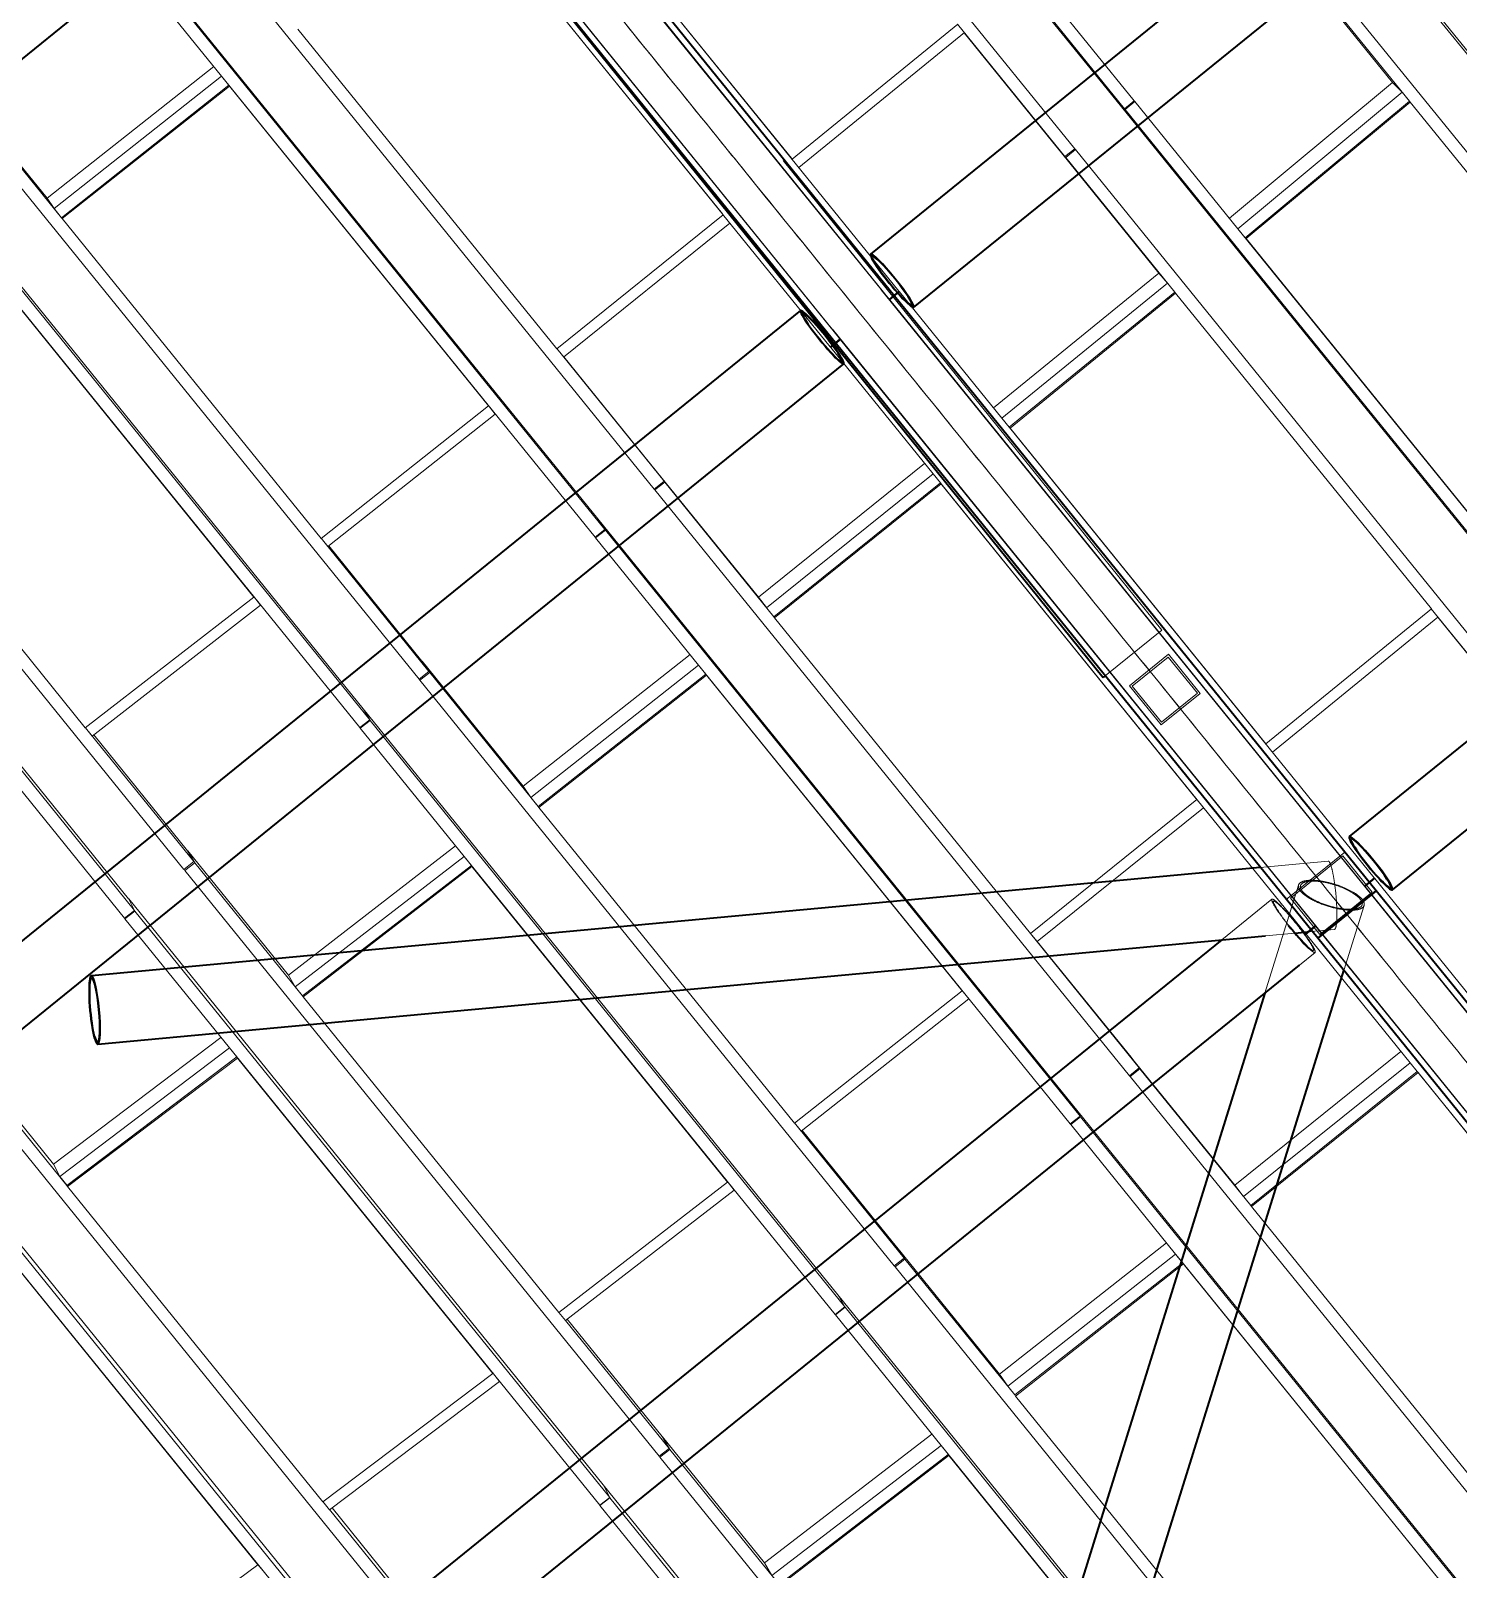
# Model space of a CAD drawing. Header units: millimetres. Extents: x 834681283 to 835686922, y 817551134 to 819407044.
# Drawn here: x 835587743 to 835593421, y 818137612 to 818143734 of the extents above; entities that cross this region are included whole.
import ezdxf

# ---------------------------------------------------------------- set-up
doc = ezdxf.new("R2010")
doc.units = ezdxf.units.MM
doc.header["$LTSCALE"] = 1200
doc.header["$MEASUREMENT"] = 0
for name, pattern in [('P01-MAGP-P-RF$0$P01_MS_01_N1-FloorPlan-PART2OFUPPERROOFSETTINGOUT$0$BH DASHED2', [3, 2, -1]), ('P01-MAGP-P-RF$0$P01_MS_01_N1-FloorPlan-PART2OFUPPERROOFSETTINGOUT$0$BH DASHED3', [2, 1, -1]), ('P01-MAGP-P-RF$0$PHANTOM', [2.5, 1.25, -0.25, 0.25, -0.25, 0.25, -0.25])]:
    doc.linetypes.add(name, pattern=pattern)
for name, color, linetype, lineweight in [('P01-MAGP-P-RF$0$MMH053__', 253, 'P01-MAGP-P-RF$0$PHANTOM', 40), ('P01-MAGP-P-RF$0$P01_MS_01_N1-FloorPlan-PART2OFUPPERROOFSETTINGOUT$0$S-BEAM', 253, 'Continuous', 35), ('P01-MAGP-P-RF$0$P01_MS_01_N1-FloorPlan-PART2OFUPPERROOFSETTINGOUT$0$S-BEAM-HIDN', 253, 'P01-MAGP-P-RF$0$P01_MS_01_N1-FloorPlan-PART2OFUPPERROOFSETTINGOUT$0$BH DASHED2', 18), ('P01-MAGP-P-RF$0$P01_MS_01_N1-FloorPlan-PART2OFUPPERROOFSETTINGOUT$0$S-COLS-HIDN', 253, 'P01-MAGP-P-RF$0$P01_MS_01_N1-FloorPlan-PART2OFUPPERROOFSETTINGOUT$0$BH DASHED3', 18), ('P01-MAGP-P-RF$0$ROOF MESH HALF TONE$0$A-GLAZ', 253, 'Continuous', 9), ('P01-MAGP-P-RF$0$ROOF MESH HALF TONE$0$A-MASS', 253, 'Continuous', 9)]:
    doc.layers.add(name, color=color, linetype=linetype, lineweight=lineweight)

# ---------------------------------------------------------------- blocks, each defined once
blk = doc.blocks.new('P01-MAGP-P-RF$0$P01_MS_01_N1-FloorPlan-PART2OFUPPERROOFSETTINGOUT$0$Circular Hollow Sections - CHS273x10_PSB97-8451182-PART 2 OF  UPPER ROOF SETTING OUT')
at = {"layer": 'P01-MAGP-P-RF$0$P01_MS_01_N1-FloorPlan-PART2OFUPPERROOFSETTINGOUT$0$S-BEAM'}
for p, q in [((68874.4, 29559.1), (61813.9, 24615.3)), ((61970.4, 24391.7), (69030.9, 29335.5))]:
    blk.add_line(p, q, dxfattribs=at)
for centre, major_axis, start_param, end_param in [((68952.6, 29447.3), (-78.3, 111.8), 3.141593, 6.283185), ((61892.1, 24503.5), (-78.3, 111.8), 0, 3.141593), ((61892.1, 24503.5), (-78.3, 111.8), 3.141593, 6.283185), ((61892.1, 24503.5), (-72.6, 103.6), 0, 3.141593), ((61892.1, 24503.5), (-72.6, 103.6), 3.141593, 6.283185)]:
    blk.add_ellipse(centre, major_axis=major_axis, ratio=0.113157, start_param=start_param, end_param=end_param, dxfattribs=at)
blk = doc.blocks.new('P01-MAGP-P-RF$0$P01_MS_01_N1-FloorPlan-PART2OFUPPERROOFSETTINGOUT$0$Circular Hollow Sections - CHS273x10_PSB97-8449453-PART 2 OF  UPPER ROOF SETTING OUT')
at = {"layer": 'P01-MAGP-P-RF$0$P01_MS_01_N1-FloorPlan-PART2OFUPPERROOFSETTINGOUT$0$S-BEAM'}
for p, q in [((59782.6, 26855.3), (52697.4, 21894.2)), ((52854, 21670.6), (59939.2, 26631.7))]:
    blk.add_line(p, q, dxfattribs=at)
for centre, major_axis, start_param, end_param in [((59860.9, 26743.5), (-78.3, 111.8), 0, 3.141593), ((59860.9, 26743.5), (-78.3, 111.8), 3.141593, 6.283185), ((59860.9, 26743.5), (-72.6, 103.6), 0, 3.141593), ((59860.9, 26743.5), (-72.6, 103.6), 3.141593, 6.283185), ((52775.7, 21782.4), (-78.3, 111.8), 0, 3.141593)]:
    blk.add_ellipse(centre, major_axis=major_axis, ratio=0.101145, start_param=start_param, end_param=end_param, dxfattribs=at)
blk = doc.blocks.new('P01-MAGP-P-RF$0$P01_MS_01_N1-FloorPlan-PART2OFUPPERROOFSETTINGOUT$0$Circular Hollow Sections - CHS273x10_PSB97-8451123-PART 2 OF  UPPER ROOF SETTING OUT')
at = {"layer": 'P01-MAGP-P-RF$0$P01_MS_01_N1-FloorPlan-PART2OFUPPERROOFSETTINGOUT$0$S-BEAM'}
for p, q in [((67154.1, 32016.9), (60075.6, 27060.5)), ((60232.2, 26836.8), (67310.7, 31793.2))]:
    blk.add_line(p, q, dxfattribs=at)
for centre, major_axis, start_param, end_param in [((67232.4, 31905.1), (-78.3, 111.8), 3.141593, 6.283185), ((60153.9, 26948.7), (-78.3, 111.8), 0, 3.141593), ((60153.9, 26948.7), (-78.3, 111.8), 3.141593, 6.283185), ((60153.9, 26948.7), (-72.6, 103.6), 0, 3.141593), ((60153.9, 26948.7), (-72.6, 103.6), 3.141593, 6.283185)]:
    blk.add_ellipse(centre, major_axis=major_axis, ratio=0.106884, start_param=start_param, end_param=end_param, dxfattribs=at)
blk = doc.blocks.new('P01-MAGP-P-RF$0$P01_MS_01_N1-FloorPlan-PART2OFUPPERROOFSETTINGOUT$0$Circular Hollow Sections - CHS273x10_PSB97-8466431-PART 2 OF  UPPER ROOF SETTING OUT')
at = {"layer": 'P01-MAGP-P-RF$0$P01_MS_01_N1-FloorPlan-PART2OFUPPERROOFSETTINGOUT$0$S-BEAM'}
for p, q in [((58050.7, 29305), (51203.6, 24510.6)), ((51217.7, 24187.2), (58207.3, 29081.3)), ((51054, 24405.8), (50957.2, 24338))]:
    blk.add_line(p, q, dxfattribs=at)
for major_axis, start_param, end_param in [((-78.3, 111.8), 0, 3.141593), ((-78.3, 111.8), 3.141593, 6.283185), ((-72.6, 103.6), 0, 3.141593), ((-72.6, 103.6), 3.141593, 6.283185)]:
    blk.add_ellipse((58129, 29193.2), major_axis=major_axis, ratio=0.094574, start_param=start_param, end_param=end_param, dxfattribs=at)
at = {"layer": 'P01-MAGP-P-RF$0$P01_MS_01_N1-FloorPlan-PART2OFUPPERROOFSETTINGOUT$0$S-BEAM-HIDN'}
for p, q in [((51203.6, 24510.6), (51054, 24405.8)), ((50957.2, 24338), (50834.5, 24252.1)), ((50991.1, 24028.5), (51217.7, 24187.2))]:
    blk.add_line(p, q, dxfattribs=at)
blk.add_ellipse((50912.8, 24140.3), major_axis=(-78.3, 111.8), ratio=0.094574, start_param=0, end_param=3.141593, dxfattribs=at)
blk = doc.blocks.new('P01-MAGP-P-RF$0$P01_MS_01_N1-FloorPlan-PART2OFUPPERROOFSETTINGOUT$0$Circular Hollow Sections - CHS273x10_PSB97-8449452-PART 2 OF  UPPER ROOF SETTING OUT')
at = {"layer": 'P01-MAGP-P-RF$0$P01_MS_01_N1-FloorPlan-PART2OFUPPERROOFSETTINGOUT$0$S-BEAM'}
for p, q in [((61278.9, 24240.7), (54430.4, 19445.3)), ((54587, 19221.7), (61580.8, 24118.8))]:
    blk.add_line(p, q, dxfattribs=at)
for centre, major_axis, start_param, end_param in [((61567.8, 24276.4), (-78.3, 111.8), 1.457378, 2.472584), ((61567.8, 24276.4), (-72.6, 103.6), 1.523943, 2.429928), ((54508.7, 19333.5), (-78.3, 111.8), 0, 3.141593)]:
    blk.add_ellipse(centre, major_axis=major_axis, ratio=0.107703, start_param=start_param, end_param=end_param, dxfattribs=at)
at = {"layer": 'P01-MAGP-P-RF$0$P01_MS_01_N1-FloorPlan-PART2OFUPPERROOFSETTINGOUT$0$S-BEAM-HIDN'}
for p, q in [((61489.5, 24388.2), (61278.9, 24240.7)), ((61580.8, 24118.8), (61646.1, 24164.5))]:
    blk.add_line(p, q, dxfattribs=at)
for major_axis, start_param, end_param in [((-78.3, 111.8), 0, 1.457014), ((-72.6, 103.6), 0, 1.52355), ((-78.3, 111.8), 3.141593, 6.283185), ((-72.6, 103.6), 3.141593, 6.283185), ((-72.6, 103.6), 2.430321, 3.141593), ((-78.3, 111.8), 2.472948, 3.141593)]:
    blk.add_ellipse((61567.8, 24276.4), major_axis=major_axis, ratio=0.107703, start_param=start_param, end_param=end_param, dxfattribs=at)
blk = doc.blocks.new('P01-MAGP-P-RF$0$P01_MS_01_N1-FloorPlan-PART2OFUPPERROOFSETTINGOUT$0$Circular Hollow Sections - CHS273x10_PSB97-8467866-PART 2 OF  UPPER ROOF SETTING OUT')
at = {"layer": 'P01-MAGP-P-RF$0$P01_MS_01_N1-FloorPlan-PART2OFUPPERROOFSETTINGOUT$0$S-BEAM'}
for p, q in [((63246, 21955.8), (56140.7, 16980.6)), ((56297.2, 16756.9), (63402.6, 21732.1))]:
    blk.add_line(p, q, dxfattribs=at)
blk.add_ellipse((56219, 16868.7), major_axis=(-78.3, 111.8), ratio=0.116153, start_param=0, end_param=3.141593, dxfattribs=at)
at = {"layer": 'P01-MAGP-P-RF$0$P01_MS_01_N1-FloorPlan-PART2OFUPPERROOFSETTINGOUT$0$S-BEAM-HIDN'}
for p, q in [((63368.7, 22041.7), (63246.1, 21955.8)), ((63402.6, 21732.2), (63525.3, 21818.1))]:
    blk.add_line(p, q, dxfattribs=at)
for major_axis, start_param, end_param in [((-78.3, 111.8), 0, 3.141593), ((-78.3, 111.8), 3.141593, 6.283185), ((-72.6, 103.6), 0, 3.141593), ((-72.6, 103.6), 3.141593, 6.283185)]:
    blk.add_ellipse((63447, 21929.9), major_axis=major_axis, ratio=0.116153, start_param=start_param, end_param=end_param, dxfattribs=at)
blk = doc.blocks.new('P01-MAGP-P-RF$0$P01_MS_01_N1-FloorPlan-PART2OFUPPERROOFSETTINGOUT$0$Circular Hollow Sections - CHS273x8_PSB100-8475782-PART 2 OF  UPPER ROOF SETTING OUT')
at = {"layer": 'P01-MAGP-P-RF$0$P01_MS_01_N1-FloorPlan-PART2OFUPPERROOFSETTINGOUT$0$S-BEAM'}
for p, q in [((60060, 19739.9), (61755, 24085.1)), ((61435.4, 24017.1), (59805.7, 19839.1))]:
    blk.add_line(p, q, dxfattribs=at)
blk.add_ellipse((59932.9, 19789.5), major_axis=(-127.2, 49.6), ratio=0.335518, start_param=0, end_param=3.141593, dxfattribs=at)
at = {"layer": 'P01-MAGP-P-RF$0$P01_MS_01_N1-FloorPlan-PART2OFUPPERROOFSETTINGOUT$0$S-BEAM-HIDN'}
for p, q in [((61599.3, 24437), (61435.5, 24017.1)), ((61755, 24085.2), (61853.6, 24337.8))]:
    blk.add_line(p, q, dxfattribs=at)
for major_axis, start_param, end_param in [((-127.2, 49.6), 0, 3.141593), ((-119.7, 46.7), 0, 3.141593), ((-127.2, 49.6), 3.141593, 6.283185), ((-119.7, 46.7), 3.141593, 6.283185)]:
    blk.add_ellipse((61726.4, 24387.4), major_axis=major_axis, ratio=0.335518, start_param=start_param, end_param=end_param, dxfattribs=at)
blk = doc.blocks.new('P01-MAGP-P-RF$0$P01_MS_01_N1-FloorPlan-PART2OFUPPERROOFSETTINGOUT$0$Circular Hollow Sections - CHS273x8_PSB100-8475689-PART 2 OF  UPPER ROOF SETTING OUT')
at = {"layer": 'P01-MAGP-P-RF$0$P01_MS_01_N1-FloorPlan-PART2OFUPPERROOFSETTINGOUT$0$S-BEAM'}
for p, q in [((61452.1, 24517.7), (56784, 24411)), ((56790.3, 24138), (61453.8, 24244.7)), ((61572, 24247.4), (61619.8, 24248.5))]:
    blk.add_line(p, q, dxfattribs=at)
for major_axis, start_param, end_param in [((-3.1, 136.5), 0, 3.141593), ((-2.9, 128.5), 0, 3.141593), ((-3.1, 136.5), 3.141593, 6.283185), ((-2.9, 128.5), 3.141593, 6.283185)]:
    blk.add_ellipse((56787.1, 24274.5), major_axis=major_axis, ratio=0.134664, start_param=start_param, end_param=end_param, dxfattribs=at)
at = {"layer": 'P01-MAGP-P-RF$0$P01_MS_01_N1-FloorPlan-PART2OFUPPERROOFSETTINGOUT$0$S-BEAM-HIDN'}
for p, q in [((61723.3, 24523.9), (61452.2, 24517.7)), ((61453.8, 24244.7), (61571.9, 24247.4)), ((61619.9, 24248.5), (61729.5, 24251))]:
    blk.add_line(p, q, dxfattribs=at)
blk.add_ellipse((61726.4, 24387.5), major_axis=(-3.1, 136.5), ratio=0.134664, start_param=3.141593, end_param=6.283185, dxfattribs=at)
blk = doc.blocks.new('P01-MAGP-P-RF$0$ROOF MESH HALF TONE')
at = {"layer": 'P01-MAGP-P-RF$0$ROOF MESH HALF TONE$0$A-GLAZ', "lineweight": 5}
for p, q in [((59370.7, 30062.3), (61091.5, 27604.9)), ((61124.1, 27566.5), (59403, 30024.6)), ((60915.4, 27421.9), (59194.8, 29879.1)), ((61164.7, 27595.7), (59810.7, 29529.4)), ((58387.9, 29373.3), (60108.1, 26916.6)), ((60137.5, 26876.6), (58416.7, 29334.2)), ((59903.4, 26773.1), (58183.1, 29229.9)), ((58210.1, 29189.6), (59930.9, 26732)), ((60178.4, 26905.4), (58849.5, 28803.2)), ((58849.5, 28803.2), (59788.3, 27462.6)), ((59790.8, 27459.1), (58851.6, 28800.5)), ((57431.9, 28644.8), (59152.5, 26187.4)), ((58561, 28601.3), (59499.7, 27260.6)), ((59499.7, 27260.6), (58561, 28601.3)), ((58562.9, 28598.4), (59502.1, 27257.1)), ((58920.3, 26084.6), (57199.6, 28542)), ((57183, 28470.8), (57549.9, 27946.8)), ((57224.3, 28499), (58945.3, 26041)), ((62075.1, 28293.4), (63795.9, 25835.9)), ((63834.9, 25795.9), (62113.2, 28254.5)), ((58804.5, 26771.4), (57865.3, 28112.7)), ((62195.2, 27596.8), (61828.4, 28120.6)), ((63624, 25652), (61903.8, 28108.7)), ((62256.5, 27517.9), (61863.3, 28079.5)), ((56462.7, 28026), (56823.9, 27510.3)), ((56487.4, 27983), (56875.4, 27428.9)), ((57521.5, 27987.3), (56823.9, 27510.3)), ((56446.2, 27954.8), (58166.6, 25497.8)), ((56848.6, 27467.3), (57549.9, 27946.9)), ((57576.8, 27908.5), (57549.9, 27946.9)), ((57549.9, 27946.8), (58904.1, 26012.8)), ((60485.6, 27948.7), (59790.8, 27459.1)), ((60874.5, 27393.1), (60485.2, 27949)), ((56875.4, 27429), (57576.8, 27908.5)), ((57576.7, 27908.5), (56875.4, 27428.9)), ((56877.5, 27425.2), (57578.8, 27904.8)), ((57577, 27908.1), (57578.8, 27904.8)), ((57578.8, 27904.8), (58518, 26563.6)), ((59815.1, 27424.2), (60510, 27913.8)), ((60845.3, 27432.9), (60509, 27913.1)), ((57936.9, 25395.9), (56216.3, 27853.4)), ((56238.2, 27808.3), (57959.5, 25349.8)), ((61091.5, 27604.9), (62812.2, 25147.4)), ((61091.9, 27604.3), (61124.1, 27566.5)), ((61126.3, 27563.8), (61109.3, 27583.8)), ((61124.1, 27566.5), (61164.7, 27595.7)), ((61166.9, 27593.1), (61126.3, 27563.8)), ((62847.6, 25105.7), (61126.3, 27563.8)), ((61164.7, 27595.6), (61166.9, 27593.1)), ((61540.8, 27059.1), (61166.9, 27593.1)), ((62195.2, 27596.8), (61510, 27103.1)), ((61540.7, 27059), (62230, 27555.6)), ((62230, 27555.6), (62195.2, 27596.8)), ((62256.5, 27517.8), (62230, 27555.6)), ((56823.9, 27510.3), (56848.6, 27467.3)), ((62256.5, 27517.9), (61567.2, 27021.2)), ((61567.2, 27021.2), (62256.5, 27517.8)), ((61570.2, 27017.7), (62259.5, 27514.3)), ((62256.5, 27517.9), (62259.5, 27514.3)), ((62259.5, 27514.3), (63186.5, 26190.5)), ((56848.6, 27467.3), (56875.4, 27429)), ((56877.5, 27425.2), (56875.4, 27428.9)), ((59789.5, 27460.8), (59789.5, 27460.9)), ((60845.3, 27432.9), (60873.3, 27394.7)), ((61214.8, 26905.2), (60845.7, 27432.3)), ((57816.5, 26084.2), (56877.5, 27425.2)), ((60874.5, 27393.1), (60915.4, 27421.9)), ((60877.1, 27389.5), (60874.5, 27393.1)), ((60918, 27418.3), (60877.1, 27389.5)), ((61273, 26824.1), (60877.1, 27389.5)), ((60915.4, 27421.9), (60918, 27418.3)), ((62638.6, 24961), (60918, 27418.3)), ((55460.8, 27264.8), (57180.8, 24808.4)), ((56566, 27253), (57918.1, 25322)), ((59502.1, 27257.1), (58804.5, 26771.4)), ((59499.7, 27260.6), (59500.8, 27258.9)), ((59500.2, 27259.9), (59889.9, 26703.4)), ((56594.7, 27210.8), (57533.6, 25870)), ((58829, 26736.6), (59526.5, 27222.3)), ((56953.2, 24707.1), (55232.7, 27164.6)), ((55251.8, 27117.5), (56973.5, 24658.2)), ((61540.7, 27059), (61567.2, 27021.2)), ((62888.1, 25134.9), (61540.8, 27059.1)), ((61570.2, 27017.7), (61567.6, 27020.9)), ((62497.4, 25693.6), (61570.2, 27017.7)), ((60108.3, 26916.4), (60136.3, 26878.2)), ((60108.7, 26915.8), (61828.9, 24459.1)), ((60137.5, 26876.6), (60178.4, 26905.4)), ((60139.9, 26873.4), (60137.5, 26876.6)), ((60180.7, 26902.2), (60139.9, 26873.4)), ((60178.4, 26905.4), (60180.7, 26902.2)), ((60551.8, 26372.2), (60180.7, 26902.2)), ((61214.8, 26905.2), (60521.1, 26416.1)), ((61245.9, 26862.7), (61214.8, 26905.2)), ((61860.7, 24415.7), (60139.9, 26873.4)), ((60551.8, 26372.2), (61246.5, 26861.9)), ((60578.3, 26334.4), (61273, 26824.1)), ((61273, 26824.1), (60578.3, 26334.4)), ((60581, 26330.7), (61275.7, 26820.4)), ((61273, 26824.1), (61275.7, 26820.4)), ((61275.7, 26820.4), (62203, 25496.2)), ((58804.3, 26771.9), (59193.5, 26216)), ((59929.7, 26733.8), (59903.4, 26773)), ((61624.1, 24315.7), (59903.9, 26772.4)), ((56828.5, 25397.4), (55890, 26737.7)), ((58829.8, 26737.2), (59166, 26257.1)), ((59889.9, 26703.4), (59930.9, 26732)), ((59892.2, 26700.1), (59889.9, 26703.4)), ((59933.2, 26728.6), (59892.2, 26700.1)), ((59892.2, 26700.1), (60263.1, 26170.3)), ((59931, 26732), (59933.2, 26728.6)), ((59933.2, 26728.6), (61654, 24271.1)), ((55582.2, 26558.7), (56931.9, 24630.8)), ((58518, 26563.6), (57816.5, 26084.2)), ((57841.1, 26049.6), (58542.6, 26528.9)), ((58516.1, 26566.8), (58517.7, 26564)), ((58542.6, 26528.9), (58516.2, 26566.7)), ((60551.8, 26372.2), (60578.3, 26334.4)), ((60581, 26330.7), (60578.3, 26334.4)), ((61901.6, 24444.5), (60578.8, 26333.7)), ((60578.8, 26333.7), (61505.6, 25010)), ((61508.3, 25006.3), (60581, 26330.7)), ((59152.5, 26187.4), (59193.5, 26216)), ((59196, 26212.4), (59154.9, 26183.9)), ((59192.3, 26217.8), (59166, 26257.1)), ((59166.5, 26256.4), (59535.6, 25729.3)), ((59193.6, 26216), (59196, 26212.4)), ((59196, 26212.4), (59592, 25646.9)), ((60232.4, 26214.2), (59535.6, 25729.3)), ((59154.9, 26183.9), (59152.6, 26187.4)), ((59154.9, 26183.9), (60875.6, 23726.5)), ((59565.5, 25684.8), (60263.2, 26170.3)), ((60289.6, 26132.4), (60263.2, 26170.3)), ((57816.7, 26084.4), (57841.1, 26049.6)), ((57816.8, 26084.5), (58207.8, 25526)), ((60641, 23627.1), (58920.3, 26084.6)), ((58945.1, 26041.5), (58920.6, 26084.1)), ((59592, 25646.9), (60289.6, 26132.4)), ((60289.6, 26132.4), (59592, 25646.9)), ((59594.5, 25643.1), (60292.2, 26128.6)), ((60289.6, 26132.4), (60292.2, 26128.6)), ((60290.2, 26131.7), (61613, 24242.5)), ((61216.9, 24808.1), (60290.2, 26131.7)), ((60292.2, 26128.6), (61219.5, 24804.3)), ((57844.9, 26052.1), (58183.1, 25569.1)), ((58904.1, 26012.8), (58945.3, 26041)), ((58947.2, 26038), (58905.9, 26009.9)), ((58930, 26067.8), (58947.2, 26038)), ((58947.2, 26038), (60668.3, 23579.9)), ((58905.9, 26009.9), (58904.2, 26012.9)), ((58905.9, 26009.9), (59279.5, 25476.3)), ((57533.6, 25870), (56828.5, 25397.4)), ((56853.4, 25362.8), (57558.4, 25835.5)), ((57531.8, 25873.6), (57533.6, 25870)), ((57558.4, 25835.5), (57532.1, 25873.1)), ((59535.6, 25729.3), (59564.8, 25685.8)), ((59594.5, 25643.1), (59592, 25646.9)), ((60521.8, 24318.8), (59594.5, 25643.1)), ((58207.6, 25526.5), (58183.1, 25569.1)), ((58183.5, 25568.5), (58550.5, 25044.4)), ((58183.5, 25568.5), (58210.5, 25521.9)), ((58166.6, 25497.8), (58207.8, 25526)), ((58169.2, 25493.8), (58166.8, 25497.9)), ((58210.5, 25521.9), (58169.2, 25493.8)), ((58169.2, 25493.8), (59889.5, 23036.9)), ((58210.5, 25521.9), (58604, 24959.9)), ((59248.7, 25520.3), (58550.5, 25044.4)), ((58577.5, 24997.8), (59279.6, 25476.4)), ((59279.5, 25476.3), (60627, 23551.8)), ((59306, 25438.5), (59279.6, 25476.4)), ((62203, 25496.2), (61508.3, 25006.3)), ((62597.7, 24932.2), (62202.6, 25496.6)), ((58604, 24960), (59306, 25438.5)), ((59306, 25438.5), (58604, 24959.9)), ((58606.3, 24955.9), (59308.3, 25434.5)), ((59306.3, 25438), (59308.3, 25434.5)), ((59308.3, 25434.5), (60235.5, 24110.3)), ((61532.1, 24972.2), (62226.8, 25462.1)), ((62566, 24975.5), (62225.8, 25461.4)), ((56829, 25397.7), (56853.4, 25362.8)), ((56829.1, 25397.7), (57222.3, 24836.2)), ((56860, 25367.3), (57200.4, 24881.3)), ((57918.1, 25322), (57959.5, 25349.8)), ((57960.9, 25347.2), (57919.4, 25319.5)), ((59657.6, 22938.4), (57936.9, 25395.9)), ((57959.5, 25349.8), (57937.6, 25394.8)), ((57955.5, 25358.1), (57960.9, 25347.2)), ((57960.9, 25347.2), (59682.4, 22888.4)), ((57919.4, 25319.5), (57918.1, 25322)), ((57919.4, 25319.5), (58295.8, 24781.9)), ((58550.5, 25044.4), (58577.5, 24997.8)), ((58577.5, 24997.8), (58604, 24960)), ((61507.1, 25008), (61506.8, 25008.4)), ((58606.3, 24955.9), (58604, 24959.9)), ((59533.3, 23632), (58606.3, 24955.9)), ((57222.3, 24836.2), (57200.4, 24881.3)), ((57201.1, 24880.2), (57565.8, 24359.5)), ((57201.1, 24880.2), (57225.2, 24831.4)), ((57180.8, 24808.4), (57222.3, 24836.2)), ((57183.6, 24803.7), (57181.2, 24808.6)), ((57225.2, 24831.4), (57183.6, 24803.7)), ((57183.6, 24803.7), (58903.6, 22347.5)), ((57225.2, 24831.4), (57616.2, 24272.9)), ((58264.9, 24826), (57565.8, 24359.5)), ((61219.5, 24804.3), (60521.8, 24318.8)), ((57589.9, 24310.8), (58295.9, 24782)), ((58322.3, 24744.1), (57616.2, 24272.9)), ((57616.4, 24273), (58322.4, 24744.1)), ((57618.3, 24268.7), (58324.3, 24739.9)), ((58295.8, 24781.9), (59640.9, 22860.7)), ((58322.4, 24744.1), (58295.9, 24782)), ((58322.4, 24743.8), (58324.3, 24739.9)), ((58324.3, 24739.9), (59251.2, 23416)), ((60545.7, 24284.8), (61243.4, 24770.2)), ((56953.3, 24707.1), (56954.5, 24704)), ((58673.8, 22249.4), (56953.3, 24707.1)), ((56973.5, 24658.2), (56955.5, 24702.8)), ((56932.4, 24628.9), (56931.3, 24631.6)), ((56931.9, 24630.8), (56973.4, 24658.1)), ((56974.2, 24656.1), (56932.4, 24628.9)), ((56932.4, 24628.9), (57312, 24086.7)), ((56974.2, 24656.1), (58696.1, 22196.5)), ((61829, 24458.9), (63549.6, 22001.7)), ((61831.2, 24456), (61859.5, 24417.4)), ((61860.7, 24415.7), (61901.6, 24444.5)), ((61903.7, 24441.7), (61862.8, 24412.8)), ((61901.6, 24444.5), (61903.7, 24441.7)), ((62281.1, 23902.6), (61903.7, 24441.7)), ((61862.8, 24412.8), (61860.7, 24415.7)), ((63583.7, 21955.1), (61862.8, 24412.8)), ((57565.8, 24359.5), (57589.9, 24310.8)), ((57589.9, 24310.8), (57616.4, 24273)), ((60521.6, 24319.3), (60545.7, 24284.8)), ((60521.6, 24319.3), (60916.6, 23755.1)), ((61652.7, 24273), (61624.2, 24315.6)), ((63344.8, 21858.3), (61624.7, 24314.8)), ((57618.3, 24268.7), (57616.2, 24272.9)), ((58544.9, 22945.5), (57618.3, 24268.7)), ((60546.6, 24285.4), (60886.8, 23799.6)), ((61613, 24242.5), (61654, 24271.1)), ((61656.1, 24268), (61615.1, 24239.5)), ((61636.3, 24297.5), (61656.1, 24268)), ((61656.1, 24268), (63376.9, 21810.4)), ((56219.1, 24191.9), (56581.3, 23674.6)), ((61615.1, 24239.5), (61613, 24242.5)), ((61615.1, 24239.5), (61992.3, 23700.7)), ((56240.1, 24140.8), (56628.8, 23585.9)), ((57280.9, 24131.1), (56581.3, 23674.7)), ((56198.3, 24113.6), (57917.8, 21658.4)), ((56602.5, 23623.8), (57312.2, 24086.9)), ((57312, 24086.7), (58654.4, 22169.3)), ((57338.7, 24049.1), (57312.2, 24086.9)), ((60235.5, 24110.3), (59533.3, 23632)), ((59557.5, 23598.1), (60259.6, 24076.4)), ((60233.5, 24113.8), (60235.3, 24110.7)), ((60259.6, 24076.4), (60233.6, 24113.6)), ((57689.7, 21560.2), (55969.3, 24018)), ((57338.5, 24048.9), (56628.8, 23585.9)), ((56629, 23586), (57338.7, 24049.1)), ((56630.6, 23581.5), (57340.3, 24044.6)), ((57338.5, 24048.9), (57340.3, 24044.6)), ((57340.3, 24044.6), (58266.5, 22721.5)), ((55987, 23964.7), (57709.4, 21504.1)), ((60875.6, 23726.5), (60916.6, 23755.1)), ((60915.4, 23757), (60886.8, 23799.6)), ((60887.5, 23798.6), (61262.5, 23263)), ((60896.4, 23785.2), (60918.9, 23751.8)), ((60877.8, 23723.3), (60875.6, 23726.5)), ((60918.9, 23751.8), (60877.8, 23723.3)), ((60877.8, 23723.3), (62598.5, 21266)), ((60918.9, 23751.8), (61320.7, 23178)), ((61959.4, 23747.7), (61262.5, 23263)), ((61294.5, 23215.4), (61992.3, 23700.7)), ((62018.5, 23663.3), (61992.3, 23700.7)), ((56581.3, 23674.7), (56602.5, 23623.8)), ((59533.6, 23632.2), (59557.5, 23598.1)), ((59533.7, 23632.2), (59930.8, 23065.1)), ((61320.7, 23178), (62018.5, 23663.3)), ((62018.5, 23663.3), (61320.7, 23178)), ((61323.4, 23173.9), (62021.2, 23659.2)), ((62018.5, 23663.3), (62021.2, 23659.2)), ((62019.1, 23662.4), (62934, 22355.8)), ((62934, 22355.8), (62019.1, 23662.4)), ((62021.2, 23659.2), (62936.8, 22351.7)), ((56602.5, 23623.8), (56629, 23586)), ((56630.6, 23581.5), (56628.8, 23585.9)), ((57556.4, 22259.5), (56630.6, 23581.5)), ((59562.8, 23598.7), (59903.8, 23111.7)), ((60627, 23551.8), (60668.3, 23579.9)), ((60669.9, 23577.3), (60628.6, 23549.2)), ((62361.7, 21169.6), (60641, 23627.1)), ((60668.1, 23580.4), (60641.4, 23626.5)), ((60660.7, 23593.2), (60669.9, 23577.3)), ((60669.9, 23577.3), (62391.2, 21119.1)), ((60628.6, 23549.2), (60627.1, 23551.8)), ((60628.6, 23549.2), (61008.8, 23006.2)), ((59251.2, 23416), (58544.9, 22945.5)), ((59249.3, 23420), (59251.2, 23416)), ((59275.5, 23382.3), (59249.6, 23419.4)), ((57279.8, 22031.2), (56354.6, 23352.9)), ((56356.1, 23348.3), (57281.3, 22026.6)), ((58569.2, 22911.8), (59275.5, 23382.3)), ((61262.5, 23263), (61293.6, 23216.8)), ((61323.4, 23173.9), (61320.7, 23178)), ((62238.9, 21866.5), (61323.4, 23173.9)), ((59930.5, 23065.5), (59903.8, 23111.7)), ((59904.3, 23111), (60277.2, 22578.5)), ((59904.3, 23111), (59933.3, 23061.2)), ((59889.5, 23036.9), (59930.8, 23065.1)), ((59891.9, 23033.1), (59889.6, 23037)), ((59933.3, 23061.2), (59891.9, 23033.1)), ((59891.9, 23033.1), (61612.2, 20576.4)), ((59933.3, 23061.2), (60332.3, 22491.3)), ((60975.9, 23053.3), (60277.2, 22578.5)), ((60306.2, 22528.7), (61008.9, 23006.2)), ((60332.3, 22491.4), (61035.1, 22968.9)), ((61035, 22968.8), (60332.3, 22491.3)), ((60334.8, 22487), (61037.5, 22964.5)), ((61008.8, 23006.2), (62349.8, 21091)), ((61035.1, 22968.9), (61008.9, 23006.2)), ((61035.3, 22968.3), (61037.5, 22964.5)), ((61037.5, 22964.5), (61952.9, 21657.2)), ((58545.4, 22945.8), (58569.2, 22911.8)), ((58569.3, 22911.9), (58945.1, 22375.2)), ((58576.2, 22916.5), (58921.1, 22424)), ((59657.6, 22938.4), (59658.8, 22935.9)), ((61378.2, 20480.8), (59657.6, 22938.4)), ((59682.4, 22888.4), (59658.4, 22937.1)), ((59641.8, 22858.7), (59640.6, 22861)), ((59640.9, 22860.7), (59682.3, 22888.4)), ((59683.4, 22886.3), (59641.8, 22858.7)), ((59641.8, 22858.7), (60025.2, 22311)), ((59683.4, 22886.3), (61405, 20427.3)), ((58266.5, 22721.5), (57556.4, 22259.5)), ((58264.7, 22725.9), (58266.5, 22721.5)), ((58291, 22688), (58265.1, 22724.9)), ((57580.8, 22226), (58291, 22688)), ((60277.2, 22578.5), (60306.2, 22528.7)), ((60306.2, 22528.7), (60332.3, 22491.4)), ((60334.8, 22487), (60332.3, 22491.3)), ((61250, 21180), (60334.8, 22487)), ((58945.1, 22375.2), (58921.1, 22424)), ((58922, 22422.7), (59292.2, 21894.1)), ((58922, 22422.7), (58947.9, 22370.5)), ((58903.6, 22347.5), (58945.1, 22375.2)), ((58906.2, 22342.9), (58903.9, 22347.7)), ((58947.9, 22370.5), (58906.2, 22342.9)), ((58947.9, 22370.5), (59344.1, 21804.6)), ((59992.1, 22358.3), (59292.2, 21894.1)), ((58906.2, 22342.9), (60626, 19887)), ((59318.1, 21842), (60025.4, 22311.1)), ((60025.3, 22311), (61363.4, 20399.7)), ((60051.5, 22273.8), (60025.4, 22311.1)), ((57557, 22259.9), (57580.8, 22226)), ((57581, 22226.1), (57959.6, 21685.6)), ((57591.2, 22232.7), (57938.5, 21736.7)), ((58673.8, 22249.4), (58675.2, 22246)), ((60394.2, 19792.1), (58673.8, 22249.4)), ((58696.1, 22196.5), (58676.4, 22244.6)), ((60051.4, 22273.7), (59344.1, 21804.6)), ((59344.2, 21804.7), (60051.5, 22273.8)), ((59346.3, 21800.2), (60053.6, 22269.2)), ((60051.5, 22273.4), (60053.6, 22269.2)), ((60053.6, 22269.2), (60968.6, 20962.3)), ((58654.5, 22168), (58653.2, 22171)), ((58654.4, 22169.3), (58695.8, 22196.3)), ((58696.3, 22195), (58654.5, 22168)), ((58654.5, 22168), (59041.6, 21615)), ((58696.3, 22195), (60418.5, 19735)), ((57281.3, 22026.6), (56567.7, 21574.1)), ((57279.8, 22031.2), (57667.5, 21477.4)), ((57279.8, 22031.2), (57281.3, 22026.6)), ((57305.9, 21993.3), (57280.2, 22030.1)), ((59292.2, 21894.1), (59318.1, 21842))]:
    blk.add_line(p, q, dxfattribs=at)
at = {"layer": 'P01-MAGP-P-RF$0$ROOF MESH HALF TONE$0$A-MASS', "lineweight": 5}
for points, knots in [([(26562.4, 74606.9), (26761.6, 74322.5), (27146.8, 73772.4), (27692.3, 72993.3), (28212.8, 72249.9), (28631.9, 71651.3), (28962.1, 71179.8), (29208.1, 70828.5), (29453.3, 70478.3), (29657.8, 70186.2), (29821.5, 69952.4), (29985.3, 69718.5), (30190.2, 69425.9), (30436.3, 69074.4), (30682.7, 68722.5), (30929.4, 68370.1), (31135.3, 68076.1), (31300.2, 67840.6), (31423.9, 67663.9), (31547.8, 67487), (31671.8, 67310), (31795.8, 67132.8), (31961.4, 66896.4), (32251.5, 66482.1), (32583.9, 66007.3), (32917.4, 65531), (33168.1, 65173), (33419.4, 64814.1), (33671.2, 64454.5), (33923.7, 64093.9), (34261.1, 63612), (34684.6, 63007.2), (35195.7, 62277.2), (35709.9, 61542.9), (36227.4, 60803.8), (36922.1, 59811.8), (37624.1, 58809.1), (38334.4, 57794.7), (39050.5, 56772), (39956.9, 55477.6), (40879.8, 54159.6), (41628.8, 53089.9), (42196.1, 52279.7), (42769, 51461.4), (43346.6, 50636.6), (43927.9, 49806.4), (44511.9, 48972.4), (45097.7, 48135.7), (45684.5, 47297.8), (46271.1, 46459.9), (46856.8, 45623.5), (47441.5, 44788.5), (48219.3, 43677.6), (49188.3, 42293.7), (50151.9, 40917.6), (50919, 39822), (51683.6, 38730.1), (52634.7, 37371.8), (53768.6, 35752.4), (54707.5, 34411.5), (55455.1, 33343.8), (56014, 32545.6), (56571.2, 31749.9), (57126.6, 30956.6), (57680.4, 30165.8), (58140.4, 29508.9), (58507.6, 28984.5), (58736.7, 28657.3), (58919.8, 28395.8), (59057, 28199.8), (59194.1, 28004), (59331.1, 27808.3), (59468, 27612.8), (59650.5, 27352.3), (59878.2, 27027), (60151.1, 26637.3), (60514.4, 26118.4), (60967.6, 25471.3), (61509.7, 24697), (62050.3, 23925), (62589.3, 23155.2), (63126.7, 22387.7), (63662.6, 21622.4), (64196.9, 20859.3), (64729.7, 20098.3), (65261.1, 19339.5), (65702.6, 18708.9), (66055.1, 18205.5), (66319.1, 17828.4), (66582.8, 17451.9), (66846.1, 17075.9), (67109.2, 16700.1), (67459.9, 16199.2), (67898.8, 15572.4), (68427.7, 14817.1), (68960.2, 14056.5), (69498, 13288.5), (70223.9, 12251.9), (71151.7, 10926.9), (71923.6, 9824.4), (72319, 9259.7)], [0, 0, 0, 0, 0.011905, 0.02381, 0.035714, 0.047619, 0.053571, 0.059524, 0.065476, 0.071429, 0.074405, 0.077381, 0.083333, 0.089286, 0.095238, 0.10119, 0.107143, 0.110119, 0.113095, 0.116071, 0.119048, 0.122024, 0.125, 0.130952, 0.142857, 0.14881, 0.154762, 0.160714, 0.166667, 0.172619, 0.178571, 0.190476, 0.202381, 0.214286, 0.22619, 0.238095, 0.261905, 0.27381, 0.285714, 0.309524, 0.333333, 0.345238, 0.357143, 0.369048, 0.380952, 0.392857, 0.404762, 0.416667, 0.428571, 0.440476, 0.452381, 0.464286, 0.47619, 0.5, 0.52381, 0.535714, 0.547619, 0.571429, 0.595238, 0.619048, 0.630952, 0.642857, 0.654762, 0.666667, 0.678571, 0.690476, 0.696429, 0.702381, 0.705357, 0.708333, 0.71131, 0.714286, 0.717262, 0.720238, 0.72619, 0.732143, 0.738095, 0.75, 0.761905, 0.77381, 0.785714, 0.797619, 0.809524, 0.821429, 0.833333, 0.845238, 0.857143, 0.863095, 0.869048, 0.875, 0.880952, 0.886905, 0.892857, 0.904762, 0.916667, 0.928571, 0.940476, 0.952381, 0.97619, 1, 1, 1, 1]), ([(72319, 9259.7), (72269.6, 9330.3), (72171, 9471), (71975.1, 9750.9), (71635.1, 10236.5), (71157.2, 10918.9), (70595, 11721.9), (70042.4, 12511), (69498, 13288.5), (68960.2, 14056.5), (68427.7, 14817.1), (67898.8, 15572.4), (67459.9, 16199.2), (67109.2, 16700.1), (66846.1, 17075.9), (66582.8, 17451.9), (66319.1, 17828.4), (66055.1, 18205.5), (65790.7, 18583), (65526, 18961.1), (65172.5, 19465.9), (64818.3, 19971.8), (64463.3, 20478.8), (64196.7, 20859.5), (63929.7, 21240.8), (63662.4, 21622.7), (63394.6, 22005.1), (63171.2, 22324.2), (62992.2, 22579.7), (62857.9, 22771.5), (62723.5, 22963.5), (62589, 23155.6), (62454.4, 23347.8), (62274.8, 23604.3), (61960.2, 24053.6), (61329.5, 24954.3), (60424.6, 26246.7), (59332.2, 27806.7), (58416.4, 29114.7), (57772.4, 30034.5), (57403.5, 30561.2), (57126.4, 30957), (56848.9, 31353.3), (56571, 31750.2), (56292.6, 32147.8), (55920.9, 32678.7), (55268.8, 33609.9), (54332.9, 34946.6), (53391, 36291.7), (52633.8, 37373.1), (52064.1, 38186.7), (51492.5, 39003), (50919, 39822), (50343.7, 40643.7), (49766.5, 41468), (49187.5, 42294.9), (48606.9, 43124), (48024.9, 43955.3), (47441.5, 44788.5), (46856.8, 45623.5), (46271.1, 46459.9), (45684.5, 47297.8), (45097.7, 48135.7), (44511.9, 48972.4), (43927.9, 49806.4), (43346.6, 50636.6), (42769, 51461.4), (42196.1, 52279.7), (41628.8, 53089.9), (41067, 53892.1), (40510.6, 54686.8), (39959.4, 55474), (39231, 56514.3), (38332.3, 57797.8), (37448, 59060.7), (36748.4, 60059.8), (36227.4, 60803.8), (35709.9, 61542.9), (35002.9, 62552.6), (34291.9, 63568), (33576.3, 64590), (33042.4, 65352.5), (32511, 66111.5), (31981.8, 66867.2), (31454.6, 67620.1), (31016.8, 68245.4), (30667.3, 68744.5), (30405.5, 69118.4), (30144.1, 69491.8), (29882.9, 69864.7), (29665.5, 70175.2), (29491.7, 70423.5), (29361.4, 70609.6), (29231, 70795.8), (29057, 71044.3), (28838.6, 71356.2), (28574.2, 71733.8), (28217, 72243.9), (27759.1, 72897.9), (27182.4, 73721.5), (26774, 74304.7), (26562.4, 74606.9)], [0, 0, 0, 0, 0.002976, 0.005952, 0.011905, 0.02381, 0.035714, 0.047619, 0.059524, 0.071429, 0.083333, 0.095238, 0.107143, 0.113095, 0.119048, 0.125, 0.130952, 0.136905, 0.142857, 0.14881, 0.154762, 0.166667, 0.172619, 0.178571, 0.184524, 0.190476, 0.196429, 0.202381, 0.205357, 0.208333, 0.21131, 0.214286, 0.217262, 0.220238, 0.22619, 0.238095, 0.261905, 0.285714, 0.309524, 0.321429, 0.327381, 0.333333, 0.339286, 0.345238, 0.35119, 0.357143, 0.369048, 0.392857, 0.416667, 0.428571, 0.440476, 0.452381, 0.464286, 0.47619, 0.488095, 0.5, 0.511905, 0.52381, 0.535714, 0.547619, 0.559524, 0.571429, 0.583333, 0.595238, 0.607143, 0.619048, 0.630952, 0.642857, 0.654762, 0.666667, 0.678571, 0.690476, 0.702381, 0.72619, 0.75, 0.761905, 0.77381, 0.785714, 0.797619, 0.822917, 0.835565, 0.848214, 0.860863, 0.873512, 0.886161, 0.89881, 0.905134, 0.911458, 0.917783, 0.924107, 0.930432, 0.933594, 0.936756, 0.939918, 0.94308, 0.949405, 0.955729, 0.962054, 0.974702, 0.987351, 1, 1, 1, 1])]:
    blk.add_open_spline(points, degree=3, knots=knots, dxfattribs=at)
blk = doc.blocks.new('P01-MAGP-P-RF')
at = {"layer": 'P01-MAGP-P-RF$0$P01_MS_01_N1-FloorPlan-PART2OFUPPERROOFSETTINGOUT$0$S-BEAM'}
for p, q in [((835287115, 818119570.2), (835283329.8, 818124244.7)), ((835286881.9, 818119381.4), (835283096.7, 818124056)), ((835283118.9, 818124028.1), (835286028.1, 818120419.7)), ((835286036, 818120426.1), (835286028.1, 818120419.7)), ((835286881.9, 818119381.4), (835287115, 818119570.2)), ((835287115, 818119570.2), (835286881.9, 818119381.4)), ((835290895, 818114902.2), (835287115, 818119570.2)), ((835290661.8, 818114713.4), (835286881.9, 818119381.4))]:
    blk.add_line(p, q, dxfattribs=at)
at = {"layer": 'P01-MAGP-P-RF$0$P01_MS_01_N1-FloorPlan-PART2OFUPPERROOFSETTINGOUT$0$S-BEAM-HIDN'}
for p, q in [((835286261.7, 818120608), (835283352.5, 818124216.4)), ((835286261.7, 818120608), (835286036, 818120426.1)), ((835286757.1, 818119535.5), (835286990.3, 818119724.3)), ((835286981.9, 818119709.3), (835286773.6, 818119540.6)), ((835287098.6, 818119565.1), (835286981.9, 818119709.3)), ((835286890.3, 818119396.4), (835287098.6, 818119565.1)), ((835286773.6, 818119540.6), (835286890.3, 818119396.4))]:
    blk.add_line(p, q, dxfattribs=at)
at = {"layer": 'P01-MAGP-P-RF$0$P01_MS_01_N1-FloorPlan-PART2OFUPPERROOFSETTINGOUT$0$S-COLS-HIDN'}
for p, q in [((835286133.1, 818120385.6), (835286288.5, 818120511.4)), ((835286144.4, 818120384.4), (835286287.4, 818120500.2)), ((835286403.1, 818120357.2), (835286287.4, 818120500.2)), ((835286414.4, 818120356), (835286288.5, 818120511.4)), ((835286259, 818120230.2), (835286133.1, 818120385.6)), ((835286144.4, 818120384.4), (835286260.1, 818120241.4)), ((835286259, 818120230.2), (835286414.4, 818120356)), ((835286260.1, 818120241.4), (835286403.1, 818120357.2))]:
    blk.add_line(p, q, dxfattribs=at)
at = {"layer": 'P01-MAGP-P-RF$0$MMH053__', "rotation": 3.998948738169357}
blk.add_blockref('P01-MAGP-P-RF$0$ROOF MESH HALF TONE', (835227060.7, 818090920.1), dxfattribs=at)
at = {"layer": 'P01-MAGP-P-RF$0$P01_MS_01_N1-FloorPlan-PART2OFUPPERROOFSETTINGOUT$0$S-BEAM', "rotation": 3.998948738169357}
for name in ['P01-MAGP-P-RF$0$P01_MS_01_N1-FloorPlan-PART2OFUPPERROOFSETTINGOUT$0$Circular Hollow Sections - CHS273x10_PSB97-8451123-PART 2 OF  UPPER ROOF SETTING OUT', 'P01-MAGP-P-RF$0$P01_MS_01_N1-FloorPlan-PART2OFUPPERROOFSETTINGOUT$0$Circular Hollow Sections - CHS273x10_PSB97-8451182-PART 2 OF  UPPER ROOF SETTING OUT', 'P01-MAGP-P-RF$0$P01_MS_01_N1-FloorPlan-PART2OFUPPERROOFSETTINGOUT$0$Circular Hollow Sections - CHS273x10_PSB97-8449453-PART 2 OF  UPPER ROOF SETTING OUT']:
    blk.add_blockref(name, (835227060.7, 818090920.1), dxfattribs=at)
at = {"layer": 'P01-MAGP-P-RF$0$P01_MS_01_N1-FloorPlan-PART2OFUPPERROOFSETTINGOUT$0$S-BEAM', "linetype": 'P01-MAGP-P-RF$0$P01_MS_01_N1-FloorPlan-PART2OFUPPERROOFSETTINGOUT$0$BH DASHED2', "lineweight": 18, "rotation": 3.998948738169357}
for name in ['P01-MAGP-P-RF$0$P01_MS_01_N1-FloorPlan-PART2OFUPPERROOFSETTINGOUT$0$Circular Hollow Sections - CHS273x10_PSB97-8466431-PART 2 OF  UPPER ROOF SETTING OUT', 'P01-MAGP-P-RF$0$P01_MS_01_N1-FloorPlan-PART2OFUPPERROOFSETTINGOUT$0$Circular Hollow Sections - CHS273x8_PSB100-8475689-PART 2 OF  UPPER ROOF SETTING OUT', 'P01-MAGP-P-RF$0$P01_MS_01_N1-FloorPlan-PART2OFUPPERROOFSETTINGOUT$0$Circular Hollow Sections - CHS273x8_PSB100-8475782-PART 2 OF  UPPER ROOF SETTING OUT', 'P01-MAGP-P-RF$0$P01_MS_01_N1-FloorPlan-PART2OFUPPERROOFSETTINGOUT$0$Circular Hollow Sections - CHS273x10_PSB97-8449452-PART 2 OF  UPPER ROOF SETTING OUT', 'P01-MAGP-P-RF$0$P01_MS_01_N1-FloorPlan-PART2OFUPPERROOFSETTINGOUT$0$Circular Hollow Sections - CHS273x10_PSB97-8467866-PART 2 OF  UPPER ROOF SETTING OUT']:
    blk.add_blockref(name, (835227060.7, 818090920.1), dxfattribs=at)

msp = doc.modelspace()

# ---------------------------------------------------------------- block references
msp.add_blockref('P01-MAGP-P-RF', (305980.4, 20741.3))

doc.saveas('drawing.dxf')
